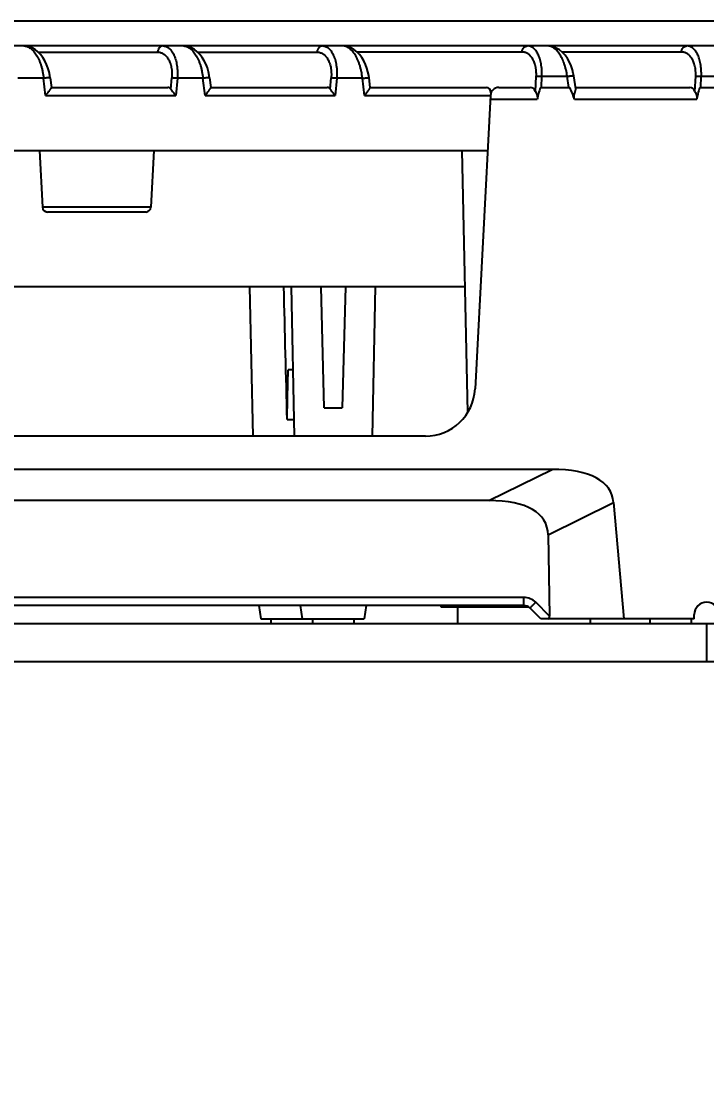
# Model space of a CAD drawing. Header units: millimetres. Extents: x 562 to 17351, y 2396 to 6995.
# Drawn here: x 1434.5 to 1475.8, y 4048.5 to 4111.9 of the extents above; entities that cross this region are included whole.
import ezdxf

# ---------------------------------------------------------------- set-up
doc = ezdxf.new("R2010")
doc.units = ezdxf.units.MM
doc.styles.get("Standard").update_dxf_attribs({"font": 'arial.ttf'})
doc.dimstyles.new('缩小5倍', dxfattribs={"dimtxt": 40, "dimasz": 20, "dimexe": 1, "dimexo": 0.2, "dimgap": 0, "dimtad": 1, "dimtoh": 1, "dimdec": 1, "dimzin": 9, "dimdsep": 46, "dimtxsty": 'Standard', "dimblk": '_FILLED', "dimcen": 0.2, "dimclrd": 256, "dimclre": 256, "dimclrt": 256, "dimadec": 1, "dimazin": 2, "dimtfac": 1, "dimtdec": 1, "dimtofl": 0, "dimtmove": 0, "dimatfit": 3, "dimldrblk": '_FILLED', "dimfxl": 1, "dimtolj": 1, "dimtzin": 0, "dimarcsym": 0})

# ---------------------------------------------------------------- blocks, each defined once
blk = doc.blocks.new('_FILLED')
at = {"color": 0, "linetype": 'ByBlock'}
blk.add_solid([(0, 0), (-1, 0.15), (-1, -0.15)], dxfattribs=at)
blk = doc.blocks.new('*D21')
at = {"lineweight": -2, "transparency": 16777216}
for p, q in [((1325.804, 3845.654), (1325.804, 3965.231)), ((1925.804, 3845.654), (1925.804, 3965.231)), ((1345.804, 3964.231), (1905.804, 3964.231))]:
    blk.add_line(p, q, dxfattribs=at)
at = {"layer": 'Defpoints', "color": 0, "transparency": 16777216}
for p in [(1925.804, 3964.231), (1325.804, 3845.454), (1925.804, 3845.454)]:
    blk.add_point(p, dxfattribs=at)
at = {"lineweight": -2, "transparency": 16777216, "xscale": 20, "yscale": 20, "zscale": 20, "rotation": 180}
blk.add_blockref('_FILLED', (1325.804, 3964.231), dxfattribs=at)
at = {"lineweight": -2, "transparency": 16777216, "xscale": 20, "yscale": 20, "zscale": 20}
blk.add_blockref('_FILLED', (1925.804, 3964.231), dxfattribs=at)
at = {"lineweight": 5, "transparency": 16777216, "insert": (1625.804, 3990.125), "char_height": 40, "attachment_point": 5}
blk.add_mtext('\\A1;600mm [1\'-11 5/8"]', dxfattribs=at)

msp = doc.modelspace()

# ---------------------------------------------------------------- linework, layer by layer
at = {"color": 7, "linetype": 'Continuous'}
for p, q in [((1894.548, 4111.869), (1357.522, 4111.869)), ((1511.506, 4110.369), (1354.795, 4110.369)), ((1435.526, 4110.004), (1442.721, 4110.004)), ((1445.13, 4110.004), (1452.325, 4110.004)), ((1464.674, 4110.004), (1454.735, 4110.004)), ((1474.278, 4110.004), (1467.082, 4110.004)), ((1465.494, 4107.617), (1465.538, 4108.543)), ((1465.842, 4107.869), (1465.874, 4108.543)), ((1465.874, 4108.543), (1467.398, 4108.543)), ((1467.505, 4107.869), (1467.398, 4108.543)), ((1467.916, 4107.796), (1467.793, 4108.571)), ((1475.098, 4107.617), (1475.142, 4108.543)), ((1475.446, 4107.869), (1475.478, 4108.543)), ((1475.478, 4108.543), (1477.002, 4108.543)), ((1435.854, 4108.421), (1434.31, 4108.421)), ((1435.979, 4107.382), (1435.854, 4108.421)), ((1436.251, 4108.459), (1436.323, 4107.861)), ((1436.323, 4107.869), (1443.335, 4107.869)), ((1443.519, 4107.765), (1443.578, 4108.446)), ((1443.914, 4108.421), (1443.824, 4107.382)), ((1445.458, 4108.421), (1443.914, 4108.421)), ((1445.583, 4107.382), (1445.458, 4108.421)), ((1445.855, 4108.459), (1445.927, 4107.861)), ((1445.927, 4107.869), (1452.939, 4107.869)), ((1453.123, 4107.765), (1453.182, 4108.446)), ((1453.518, 4108.421), (1453.428, 4107.382)), ((1455.062, 4108.421), (1453.518, 4108.421)), ((1455.187, 4107.382), (1455.062, 4108.421)), ((1455.531, 4107.861), (1455.459, 4108.459)), ((1455.531, 4107.869), (1462.544, 4107.869)), ((1463.275, 4107.869), (1465.177, 4107.869)), ((1465.842, 4107.869), (1467.505, 4107.869)), ((1467.905, 4107.869), (1474.781, 4107.869)), ((1475.446, 4107.869), (1477.11, 4107.869)), ((1435.979, 4107.382), (1443.824, 4107.382)), ((1445.583, 4107.382), (1453.428, 4107.382)), ((1455.187, 4107.382), (1462.775, 4107.382)), ((1462.776, 4107.395), (1461.849, 4089.712)), ((1462.764, 4107.169), (1465.596, 4107.169)), ((1467.831, 4107.169), (1475.2, 4107.169)), ((1405, 4104.069), (1462.602, 4104.069)), ((1435.607, 4104.069), (1435.786, 4100.653)), ((1442.495, 4104.069), (1442.316, 4100.653)), ((1461.404, 4088.291), (1461.073, 4104.069)), ((1442.316, 4100.653), (1435.786, 4100.653)), ((1442.016, 4100.369), (1436.085, 4100.369)), ((1461.245, 4095.869), (1405.43, 4095.869)), ((1448.264, 4095.869), (1448.453, 4086.869)), ((1450.764, 4095.869), (1450.953, 4086.869)), ((1452.759, 4088.569), (1452.568, 4095.869)), ((1454.034, 4095.869), (1453.842, 4088.569)), ((1455.837, 4095.869), (1455.649, 4086.869)), ((1450.869, 4090.869), (1450.586, 4090.869)), ((1452.759, 4088.569), (1453.842, 4088.569)), ((1450.526, 4087.87), (1450.932, 4087.87)), ((1458.853, 4086.869), (1408.748, 4086.869)), ((1466.49, 4084.869), (1408.748, 4084.869)), ((1462.686, 4082.986), (1466.49, 4084.869)), ((1462.686, 4082.986), (1408.748, 4082.986)), ((1466.246, 4080.922), (1470.188, 4082.873)), ((1470.188, 4082.873), (1470.801, 4075.869)), ((1466.246, 4080.922), (1466.334, 4076.03)), ((1464.794, 4077.156), (1406.808, 4077.156)), ((1464.794, 4076.669), (1464.794, 4077.156)), ((1466.334, 4076.03), (1465.501, 4076.863)), ((1464.794, 4076.669), (1406.808, 4076.669)), ((1448.817, 4076.669), (1448.933, 4075.869)), ((1451.317, 4076.669), (1451.433, 4075.869)), ((1455.285, 4076.669), (1455.168, 4075.869)), ((1459.801, 4076.569), (1459.801, 4076.669)), ((1465.093, 4076.569), (1459.801, 4076.569)), ((1460.801, 4075.569), (1460.801, 4076.569)), ((1465.801, 4075.869), (1465.147, 4076.523)), ((1925.801, 4075.569), (1325.801, 4075.569)), ((1448.933, 4075.869), (1455.168, 4075.869)), ((1449.551, 4075.869), (1449.551, 4075.569)), ((1452.051, 4075.869), (1452.051, 4075.569)), ((1454.551, 4075.869), (1454.551, 4075.569)), ((1475.051, 4075.869), (1465.801, 4075.869)), ((1468.801, 4075.569), (1468.801, 4075.869)), ((1472.371, 4075.869), (1472.371, 4075.569)), ((1474.871, 4075.869), (1474.871, 4075.569)), ((1475.051, 4075.869), (1475.051, 4076.119)), ((1475.801, 4073.269), (1475.801, 4075.569)), ((1925.801, 4073.269), (1325.801, 4073.269))]:
    msp.add_line(p, q, dxfattribs=at)
for points in [[(1436.251, 4108.459), (1436.231, 4108.595), (1436.185, 4108.818), (1436.12, 4109.042), (1436.036, 4109.262), (1435.933, 4109.473), (1435.811, 4109.672), (1435.671, 4109.855), (1435.513, 4110.018), (1435.34, 4110.153), (1435.157, 4110.257), (1434.968, 4110.328), (1434.781, 4110.364), (1434.673, 4110.369)], [(1445.855, 4108.459), (1445.835, 4108.595), (1445.789, 4108.818), (1445.724, 4109.042), (1445.64, 4109.262), (1445.537, 4109.473), (1445.415, 4109.672), (1445.275, 4109.855), (1445.117, 4110.018), (1444.944, 4110.153), (1444.761, 4110.257), (1444.572, 4110.328), (1444.385, 4110.364), (1444.277, 4110.369)], [(1455.459, 4108.459), (1455.441, 4108.587), (1455.395, 4108.81), (1455.331, 4109.035), (1455.247, 4109.255), (1455.144, 4109.467), (1455.023, 4109.667), (1454.883, 4109.85), (1454.726, 4110.013), (1454.554, 4110.149), (1454.372, 4110.254), (1454.183, 4110.326), (1453.996, 4110.363), (1453.881, 4110.369)], [(1467.793, 4108.571), (1467.768, 4108.709), (1467.709, 4108.941), (1467.63, 4109.172), (1467.531, 4109.397), (1467.41, 4109.61), (1467.269, 4109.806), (1467.109, 4109.981), (1466.933, 4110.129), (1466.744, 4110.243), (1466.548, 4110.321), (1466.353, 4110.362), (1466.231, 4110.369)]]:
    msp.add_lwpolyline(points, dxfattribs=at)
for centre, radius, start, end in [((1463.275, 4107.369), 0.5, 90, 177), ((1436.085, 4100.669), 0.3, 183, 270), ((1442.016, 4100.669), 0.3, 270, 357), ((1458.853, 4089.869), 3, 270, 357), ((1464.794, 4076.156), 1, 45.00003, 89.99997), ((1475.801, 4076.119), 0.75, 0, 180), ((1464.794, 4076.169), 0.5, 45, 90)]:
    msp.add_arc(centre, radius, start, end, dxfattribs=at)
for centre, major_axis, ratio, start_param, end_param in [((1443.283, 4107.369), (0.086, 0.497), 0.625869, -0.547662, 0.10756), ((1452.888, 4107.369), (0.086, 0.497), 0.625869, -0.547662, 0.10756), ((1462.492, 4107.369), (0.086, 0.497), 0.625869, -1.099975, 0.10756), ((1465.105, 4107.169), (0.12, 0.696), 0.625869, -0.768261, 0.10756), ((1465.623, 4103.28), (0.22, 4.589), 0.087056, 0.004178, 0.56376), ((1468.232, 4103.28), (-0.732, 4.589), 0.086076, -0.573307, -0.013726), ((1474.709, 4107.169), (0.12, 0.696), 0.625869, -0.768261, 0.10756), ((1475.227, 4103.28), (0.22, 4.589), 0.087056, 0.004178, 0.56376), ((1446.504, 4232.752), (-5.372, 206.356), 0.001707, -2.34918, -2.296105), ((1456.521, 4076.826), (13.494, 6.679), 0.332089, -0.12897, 0.590986), ((1452.162, 4074.669), (13.903, 7.019), 0.320957, -0.153646, 0.566311), ((1464.981, 4077.396), (-1.303, 1.512), 0.239966, -3.196469, -2.860535)]:
    msp.add_ellipse(centre, major_axis=major_axis, ratio=ratio, start_param=start_param, end_param=end_param, dxfattribs=at)
for points, knots in [([(1434.673, 4110.369), (1434.705, 4110.369), (1434.77, 4110.363), (1434.866, 4110.337), (1434.962, 4110.294), (1435.057, 4110.234), (1435.15, 4110.158), (1435.241, 4110.066), (1435.329, 4109.958), (1435.413, 4109.836), (1435.492, 4109.699), (1435.567, 4109.548), (1435.635, 4109.384), (1435.697, 4109.208), (1435.75, 4109.022), (1435.811, 4108.76), (1435.841, 4108.558), (1435.854, 4108.421)], [0, 0, 0, 0, 0.039027, 0.079478, 0.122163, 0.167751, 0.216739, 0.269482, 0.326208, 0.387033, 0.451968, 0.520924, 0.593706, 0.670006, 0.7494, 0.831338, 1, 1, 1, 1]), ([(1443.057, 4110.369), (1443.036, 4110.369), (1442.994, 4110.364), (1442.933, 4110.344), (1442.877, 4110.31), (1442.827, 4110.265), (1442.785, 4110.21), (1442.752, 4110.146), (1442.73, 4110.077), (1442.722, 4110.028), (1442.721, 4110.004)], [0, 0, 0, 0, 0.114925, 0.231417, 0.35071, 0.473658, 0.600535, 0.731076, 0.864602, 1, 1, 1, 1]), ([(1442.721, 4110.004), (1442.75, 4110.004), (1442.81, 4110), (1442.898, 4109.981), (1442.985, 4109.949), (1443.068, 4109.904), (1443.148, 4109.847), (1443.224, 4109.776), (1443.296, 4109.692), (1443.361, 4109.594), (1443.421, 4109.485), (1443.472, 4109.363), (1443.516, 4109.229), (1443.549, 4109.085), (1443.573, 4108.933), (1443.591, 4108.719), (1443.587, 4108.555), (1443.578, 4108.446)], [0, 0, 0, 0, 0.045036, 0.090247, 0.136266, 0.183755, 0.233334, 0.285576, 0.340977, 0.399943, 0.462758, 0.529569, 0.600358, 0.674918, 0.752847, 0.833543, 1, 1, 1, 1]), ([(1443.057, 4110.369), (1443.087, 4110.369), (1443.149, 4110.364), (1443.24, 4110.338), (1443.329, 4110.296), (1443.398, 4110.248), (1443.452, 4110.202), (1443.506, 4110.148), (1443.571, 4110.07), (1443.642, 4109.962), (1443.707, 4109.838), (1443.764, 4109.699), (1443.814, 4109.546), (1443.856, 4109.38), (1443.888, 4109.203), (1443.911, 4109.016), (1443.927, 4108.755), (1443.923, 4108.555), (1443.914, 4108.421)], [0, 0, 0, 0, 0.039452, 0.079454, 0.120987, 0.164964, 0.188131, 0.212183, 0.263197, 0.318474, 0.378292, 0.442766, 0.511845, 0.585314, 0.662791, 0.743739, 0.827473, 1, 1, 1, 1]), ([(1444.277, 4110.369), (1444.309, 4110.369), (1444.374, 4110.363), (1444.47, 4110.337), (1444.566, 4110.294), (1444.661, 4110.234), (1444.754, 4110.158), (1444.845, 4110.066), (1444.933, 4109.958), (1445.017, 4109.836), (1445.097, 4109.699), (1445.171, 4109.548), (1445.239, 4109.384), (1445.301, 4109.208), (1445.354, 4109.022), (1445.415, 4108.76), (1445.445, 4108.558), (1445.458, 4108.421)], [0, 0, 0, 0, 0.039027, 0.079478, 0.122163, 0.167751, 0.216739, 0.269482, 0.326208, 0.387033, 0.451968, 0.520924, 0.593706, 0.670006, 0.7494, 0.831338, 1, 1, 1, 1]), ([(1452.661, 4110.369), (1452.64, 4110.369), (1452.598, 4110.364), (1452.537, 4110.344), (1452.481, 4110.31), (1452.431, 4110.265), (1452.389, 4110.21), (1452.356, 4110.146), (1452.334, 4110.077), (1452.326, 4110.028), (1452.325, 4110.004)], [0, 0, 0, 0, 0.114925, 0.231417, 0.35071, 0.473658, 0.600535, 0.731076, 0.864602, 1, 1, 1, 1]), ([(1452.325, 4110.004), (1452.354, 4110.004), (1452.414, 4110), (1452.502, 4109.981), (1452.589, 4109.949), (1452.672, 4109.904), (1452.752, 4109.847), (1452.829, 4109.776), (1452.9, 4109.692), (1452.966, 4109.594), (1453.025, 4109.485), (1453.076, 4109.363), (1453.12, 4109.229), (1453.154, 4109.085), (1453.177, 4108.933), (1453.195, 4108.719), (1453.192, 4108.555), (1453.182, 4108.446)], [0, 0, 0, 0, 0.045036, 0.090247, 0.136266, 0.183755, 0.233334, 0.285576, 0.340977, 0.399943, 0.462758, 0.529569, 0.600358, 0.674918, 0.752847, 0.833543, 1, 1, 1, 1]), ([(1452.661, 4110.369), (1452.691, 4110.369), (1452.753, 4110.364), (1452.844, 4110.338), (1452.933, 4110.296), (1453.002, 4110.248), (1453.056, 4110.202), (1453.11, 4110.148), (1453.175, 4110.07), (1453.246, 4109.962), (1453.311, 4109.838), (1453.369, 4109.699), (1453.419, 4109.546), (1453.46, 4109.38), (1453.492, 4109.203), (1453.515, 4109.016), (1453.531, 4108.755), (1453.527, 4108.555), (1453.518, 4108.421)], [0, 0, 0, 0, 0.039452, 0.079454, 0.120987, 0.164964, 0.188131, 0.212183, 0.263197, 0.318474, 0.378292, 0.442766, 0.511845, 0.585314, 0.662791, 0.743739, 0.827473, 1, 1, 1, 1]), ([(1455.062, 4108.421), (1455.049, 4108.558), (1455.019, 4108.76), (1454.958, 4109.022), (1454.905, 4109.208), (1454.843, 4109.384), (1454.775, 4109.548), (1454.701, 4109.699), (1454.621, 4109.836), (1454.537, 4109.958), (1454.449, 4110.066), (1454.358, 4110.158), (1454.265, 4110.234), (1454.17, 4110.294), (1454.074, 4110.337), (1453.978, 4110.363), (1453.913, 4110.369), (1453.881, 4110.369)], [0, 0, 0, 0, 0.168655, 0.25059, 0.329986, 0.406288, 0.479072, 0.548028, 0.612964, 0.673789, 0.730516, 0.783258, 0.832246, 0.877834, 0.92052, 0.960974, 1, 1, 1, 1]), ([(1464.674, 4110.004), (1464.676, 4110.028), (1464.683, 4110.077), (1464.706, 4110.146), (1464.738, 4110.21), (1464.78, 4110.265), (1464.83, 4110.31), (1464.887, 4110.344), (1464.947, 4110.364), (1464.989, 4110.369), (1465.01, 4110.369)], [0, 0, 0, 0, 0.135398, 0.268924, 0.399465, 0.526342, 0.64929, 0.768583, 0.885075, 1, 1, 1, 1]), ([(1465.538, 4108.543), (1465.543, 4108.648), (1465.541, 4108.804), (1465.517, 4109.007), (1465.489, 4109.15), (1465.453, 4109.284), (1465.394, 4109.446), (1465.321, 4109.591), (1465.231, 4109.714), (1465.162, 4109.792), (1465.087, 4109.858), (1465.01, 4109.912), (1464.929, 4109.953), (1464.845, 4109.983), (1464.76, 4110), (1464.703, 4110.004), (1464.674, 4110.004)], [0, 0, 0, 0, 0.167164, 0.247637, 0.32511, 0.399095, 0.469294, 0.597861, 0.656589, 0.711929, 0.764282, 0.814134, 0.862031, 0.908566, 0.954359, 1, 1, 1, 1]), ([(1465.874, 4108.543), (1465.879, 4108.671), (1465.877, 4108.861), (1465.854, 4109.109), (1465.828, 4109.285), (1465.793, 4109.451), (1465.75, 4109.606), (1465.699, 4109.748), (1465.641, 4109.877), (1465.577, 4109.992), (1465.508, 4110.092), (1465.444, 4110.164), (1465.392, 4110.214), (1465.34, 4110.257), (1465.272, 4110.302), (1465.187, 4110.341), (1465.099, 4110.364), (1465.04, 4110.369), (1465.01, 4110.369)], [0, 0, 0, 0, 0.173652, 0.257342, 0.337971, 0.41495, 0.487838, 0.556336, 0.620298, 0.679728, 0.734774, 0.785735, 0.809831, 0.833087, 0.877374, 0.919366, 0.959936, 1, 1, 1, 1]), ([(1467.398, 4108.543), (1467.381, 4108.673), (1467.347, 4108.865), (1467.283, 4109.113), (1467.228, 4109.287), (1467.166, 4109.452), (1467.098, 4109.605), (1467.024, 4109.746), (1466.946, 4109.874), (1466.864, 4109.988), (1466.778, 4110.088), (1466.69, 4110.173), (1466.6, 4110.244), (1466.509, 4110.299), (1466.417, 4110.339), (1466.324, 4110.363), (1466.262, 4110.369), (1466.231, 4110.369)], [0, 0, 0, 0, 0.16957, 0.251447, 0.330571, 0.406473, 0.478803, 0.547313, 0.611855, 0.672377, 0.728914, 0.7816, 0.830673, 0.876487, 0.91953, 0.960445, 1, 1, 1, 1]), ([(1474.278, 4110.004), (1474.28, 4110.028), (1474.288, 4110.077), (1474.31, 4110.146), (1474.342, 4110.21), (1474.384, 4110.265), (1474.434, 4110.31), (1474.491, 4110.344), (1474.551, 4110.364), (1474.594, 4110.369), (1474.614, 4110.369)], [0, 0, 0, 0, 0.135398, 0.268924, 0.399465, 0.526342, 0.64929, 0.768583, 0.885075, 1, 1, 1, 1]), ([(1475.142, 4108.543), (1475.147, 4108.648), (1475.145, 4108.804), (1475.121, 4109.007), (1475.093, 4109.15), (1475.057, 4109.284), (1474.998, 4109.446), (1474.925, 4109.591), (1474.835, 4109.714), (1474.766, 4109.792), (1474.691, 4109.858), (1474.614, 4109.912), (1474.533, 4109.953), (1474.45, 4109.983), (1474.364, 4110), (1474.307, 4110.004), (1474.278, 4110.004)], [0, 0, 0, 0, 0.167164, 0.247637, 0.32511, 0.399095, 0.469294, 0.597861, 0.656589, 0.711929, 0.764282, 0.814134, 0.862031, 0.908566, 0.954359, 1, 1, 1, 1]), ([(1475.478, 4108.543), (1475.483, 4108.671), (1475.481, 4108.861), (1475.459, 4109.109), (1475.432, 4109.285), (1475.397, 4109.451), (1475.354, 4109.606), (1475.303, 4109.748), (1475.245, 4109.877), (1475.181, 4109.992), (1475.112, 4110.092), (1475.049, 4110.164), (1474.996, 4110.214), (1474.944, 4110.257), (1474.876, 4110.302), (1474.791, 4110.341), (1474.703, 4110.364), (1474.644, 4110.369), (1474.614, 4110.369)], [0, 0, 0, 0, 0.173652, 0.257342, 0.337971, 0.41495, 0.487838, 0.556336, 0.620298, 0.679728, 0.734774, 0.785735, 0.809831, 0.833087, 0.877374, 0.919366, 0.959936, 1, 1, 1, 1]), ([(1465.538, 4108.543), (1465.548, 4108.544), (1465.569, 4108.546), (1465.617, 4108.548), (1465.687, 4108.549), (1465.778, 4108.547), (1465.841, 4108.545), (1465.874, 4108.543)], [0, 0, 0, 0, 0.088052, 0.190247, 0.430456, 0.706002, 1, 1, 1, 1]), ([(1467.398, 4108.543), (1467.423, 4108.547), (1467.473, 4108.555), (1467.546, 4108.564), (1467.613, 4108.572), (1467.664, 4108.577), (1467.7, 4108.579), (1467.723, 4108.58), (1467.743, 4108.58), (1467.758, 4108.58), (1467.768, 4108.579), (1467.774, 4108.579), (1467.78, 4108.578), (1467.784, 4108.577), (1467.788, 4108.576), (1467.79, 4108.575), (1467.792, 4108.573), (1467.793, 4108.572), (1467.793, 4108.571)], [0, 0, 0, 0, 0.193419, 0.379074, 0.550019, 0.69988, 0.765135, 0.823129, 0.873335, 0.915342, 0.933165, 0.948835, 0.962341, 0.97369, 0.982923, 0.990153, 0.995643, 1, 1, 1, 1]), ([(1475.142, 4108.543), (1475.152, 4108.544), (1475.173, 4108.546), (1475.222, 4108.548), (1475.291, 4108.549), (1475.382, 4108.547), (1475.445, 4108.545), (1475.478, 4108.543)], [0, 0, 0, 0, 0.088052, 0.190247, 0.430456, 0.706002, 1, 1, 1, 1]), ([(1436.251, 4108.459), (1436.251, 4108.459), (1436.25, 4108.459), (1436.249, 4108.46), (1436.246, 4108.46), (1436.243, 4108.46), (1436.238, 4108.46), (1436.233, 4108.46), (1436.227, 4108.459), (1436.217, 4108.459), (1436.203, 4108.458), (1436.183, 4108.456), (1436.159, 4108.454), (1436.133, 4108.452), (1436.105, 4108.449), (1436.073, 4108.446), (1436.04, 4108.443), (1435.992, 4108.437), (1435.93, 4108.43), (1435.88, 4108.424), (1435.854, 4108.421)], [0, 0, 0, 0, 0.001752, 0.005575, 0.011701, 0.020164, 0.030967, 0.044089, 0.059497, 0.077161, 0.119094, 0.169485, 0.227865, 0.293666, 0.36627, 0.444973, 0.529033, 0.617627, 0.805024, 1, 1, 1, 1]), ([(1443.914, 4108.421), (1443.85, 4108.427), (1443.759, 4108.434), (1443.647, 4108.442), (1443.599, 4108.445), (1443.578, 4108.446)], [0, 0, 0, 0, 0.570595, 0.810727, 1, 1, 1, 1]), ([(1445.855, 4108.459), (1445.855, 4108.459), (1445.854, 4108.459), (1445.853, 4108.46), (1445.85, 4108.46), (1445.847, 4108.46), (1445.843, 4108.46), (1445.837, 4108.46), (1445.831, 4108.459), (1445.821, 4108.459), (1445.807, 4108.458), (1445.787, 4108.456), (1445.763, 4108.454), (1445.737, 4108.452), (1445.709, 4108.449), (1445.677, 4108.446), (1445.644, 4108.443), (1445.597, 4108.437), (1445.534, 4108.43), (1445.484, 4108.424), (1445.458, 4108.421)], [0, 0, 0, 0, 0.001752, 0.005575, 0.011701, 0.020164, 0.030967, 0.044089, 0.059497, 0.077161, 0.119094, 0.169485, 0.227865, 0.293666, 0.36627, 0.444973, 0.529033, 0.617627, 0.805024, 1, 1, 1, 1]), ([(1453.518, 4108.421), (1453.454, 4108.427), (1453.363, 4108.434), (1453.251, 4108.442), (1453.203, 4108.445), (1453.182, 4108.446)], [0, 0, 0, 0, 0.570595, 0.810727, 1, 1, 1, 1]), ([(1455.062, 4108.421), (1455.088, 4108.424), (1455.138, 4108.43), (1455.201, 4108.437), (1455.248, 4108.443), (1455.282, 4108.446), (1455.313, 4108.449), (1455.341, 4108.452), (1455.368, 4108.454), (1455.391, 4108.456), (1455.411, 4108.458), (1455.425, 4108.459), (1455.435, 4108.459), (1455.441, 4108.46), (1455.447, 4108.46), (1455.451, 4108.46), (1455.454, 4108.46), (1455.457, 4108.46), (1455.458, 4108.459), (1455.459, 4108.459), (1455.459, 4108.459)], [0, 0, 0, 0, 0.194976, 0.382373, 0.470967, 0.555027, 0.63373, 0.706334, 0.772135, 0.830515, 0.880906, 0.922839, 0.940503, 0.955911, 0.969033, 0.979836, 0.988299, 0.994425, 0.998248, 1, 1, 1, 1]), ([(1435.979, 4107.382), (1435.999, 4107.408), (1436.038, 4107.458), (1436.097, 4107.533), (1436.153, 4107.605), (1436.197, 4107.663), (1436.23, 4107.707), (1436.252, 4107.737), (1436.272, 4107.766), (1436.29, 4107.791), (1436.304, 4107.814), (1436.313, 4107.831), (1436.319, 4107.843), (1436.321, 4107.85), (1436.323, 4107.856), (1436.323, 4107.86), (1436.323, 4107.861)], [0, 0, 0, 0, 0.163999, 0.325119, 0.480499, 0.626615, 0.694772, 0.75872, 0.817574, 0.870347, 0.915932, 0.95321, 0.968429, 0.981268, 0.991732, 1, 1, 1, 1]), ([(1443.519, 4107.765), (1443.528, 4107.752), (1443.549, 4107.724), (1443.595, 4107.665), (1443.659, 4107.585), (1443.74, 4107.485), (1443.795, 4107.417), (1443.824, 4107.382)], [0, 0, 0, 0, 0.101372, 0.213513, 0.460334, 0.725789, 1, 1, 1, 1]), ([(1445.583, 4107.382), (1445.603, 4107.408), (1445.643, 4107.458), (1445.701, 4107.533), (1445.757, 4107.605), (1445.801, 4107.663), (1445.834, 4107.707), (1445.856, 4107.737), (1445.876, 4107.766), (1445.894, 4107.791), (1445.908, 4107.814), (1445.917, 4107.831), (1445.923, 4107.843), (1445.926, 4107.85), (1445.927, 4107.856), (1445.927, 4107.86), (1445.927, 4107.861)], [0, 0, 0, 0, 0.163999, 0.325119, 0.480499, 0.626615, 0.694772, 0.75872, 0.817574, 0.870347, 0.915932, 0.95321, 0.968429, 0.981268, 0.991732, 1, 1, 1, 1]), ([(1453.123, 4107.765), (1453.133, 4107.752), (1453.153, 4107.724), (1453.199, 4107.665), (1453.263, 4107.585), (1453.344, 4107.485), (1453.399, 4107.417), (1453.428, 4107.382)], [0, 0, 0, 0, 0.101372, 0.213513, 0.460334, 0.725789, 1, 1, 1, 1]), ([(1455.187, 4107.382), (1455.207, 4107.408), (1455.247, 4107.458), (1455.305, 4107.533), (1455.361, 4107.605), (1455.405, 4107.663), (1455.438, 4107.707), (1455.46, 4107.737), (1455.48, 4107.766), (1455.498, 4107.791), (1455.512, 4107.814), (1455.522, 4107.831), (1455.527, 4107.843), (1455.53, 4107.85), (1455.531, 4107.856), (1455.531, 4107.86), (1455.531, 4107.861)], [0, 0, 0, 0, 0.163999, 0.325119, 0.480499, 0.626615, 0.694772, 0.75872, 0.817574, 0.870347, 0.915932, 0.95321, 0.968429, 0.981268, 0.991732, 1, 1, 1, 1]), ([(1465.494, 4107.617), (1465.508, 4107.585), (1465.529, 4107.535), (1465.557, 4107.467), (1465.577, 4107.412), (1465.593, 4107.354), (1465.603, 4107.294), (1465.605, 4107.231), (1465.6, 4107.19), (1465.596, 4107.169)], [0, 0, 0, 0, 0.22629, 0.347284, 0.472386, 0.600919, 0.732214, 0.86557, 1, 1, 1, 1]), ([(1467.831, 4107.169), (1467.826, 4107.185), (1467.821, 4107.209), (1467.815, 4107.241), (1467.812, 4107.274), (1467.811, 4107.314), (1467.815, 4107.362), (1467.823, 4107.408), (1467.837, 4107.467), (1467.858, 4107.536), (1467.879, 4107.602), (1467.894, 4107.651), (1467.904, 4107.685), (1467.911, 4107.716), (1467.916, 4107.745), (1467.919, 4107.772), (1467.918, 4107.789), (1467.916, 4107.796)], [0, 0, 0, 0, 0.076841, 0.115181, 0.153369, 0.229103, 0.303697, 0.376908, 0.448426, 0.585373, 0.712088, 0.770665, 0.825489, 0.876122, 0.922183, 0.963437, 1, 1, 1, 1]), ([(1475.098, 4107.617), (1475.112, 4107.585), (1475.134, 4107.535), (1475.161, 4107.467), (1475.181, 4107.412), (1475.197, 4107.354), (1475.207, 4107.294), (1475.209, 4107.231), (1475.204, 4107.19), (1475.2, 4107.169)], [0, 0, 0, 0, 0.22629, 0.347284, 0.472386, 0.600919, 0.732214, 0.86557, 1, 1, 1, 1]), ([(1450.526, 4087.87), (1450.531, 4088.12), (1450.551, 4089.119), (1450.571, 4090.119), (1450.586, 4090.869)], [0, 0, 0, 0, 0.249881, 1, 1, 1, 1]), ([(1465.147, 4076.523), (1465.147, 4076.523), (1465.148, 4076.523), (1465.148, 4076.523), (1465.15, 4076.524), (1465.152, 4076.526), (1465.155, 4076.528), (1465.159, 4076.532), (1465.164, 4076.536), (1465.17, 4076.541), (1465.176, 4076.547), (1465.183, 4076.553), (1465.194, 4076.563), (1465.21, 4076.578), (1465.231, 4076.598), (1465.254, 4076.62), (1465.279, 4076.645), (1465.307, 4076.672), (1465.336, 4076.7), (1465.379, 4076.742), (1465.434, 4076.796), (1465.478, 4076.84), (1465.501, 4076.863)], [0, 0, 0, 0, 0.000546, 0.001555, 0.00526, 0.011301, 0.019691, 0.030423, 0.043473, 0.058809, 0.076398, 0.096206, 0.118181, 0.168419, 0.226655, 0.29233, 0.364839, 0.443493, 0.527562, 0.61624, 0.804091, 1, 1, 1, 1])]:
    msp.add_open_spline(points, degree=3, knots=knots, dxfattribs=at)

# ---------------------------------------------------------------- dimensions: what is measured, and where the dimension line sits
at = {"color": 6, "lineweight": 5}
dim = msp.add_linear_dim(base=(1925.804, 3964.231), p1=(1325.804, 3845.454), p2=(1925.804, 3845.454), dimstyle='缩小5倍', override={"dimpost": 'mm'}, dxfattribs=at)
dim.commit()
dim.dimension.update_dxf_attribs({"geometry": '*D21', "text_midpoint": (1625.804, 3964.231), "dimtype": 160})

doc.saveas('drawing.dxf')
